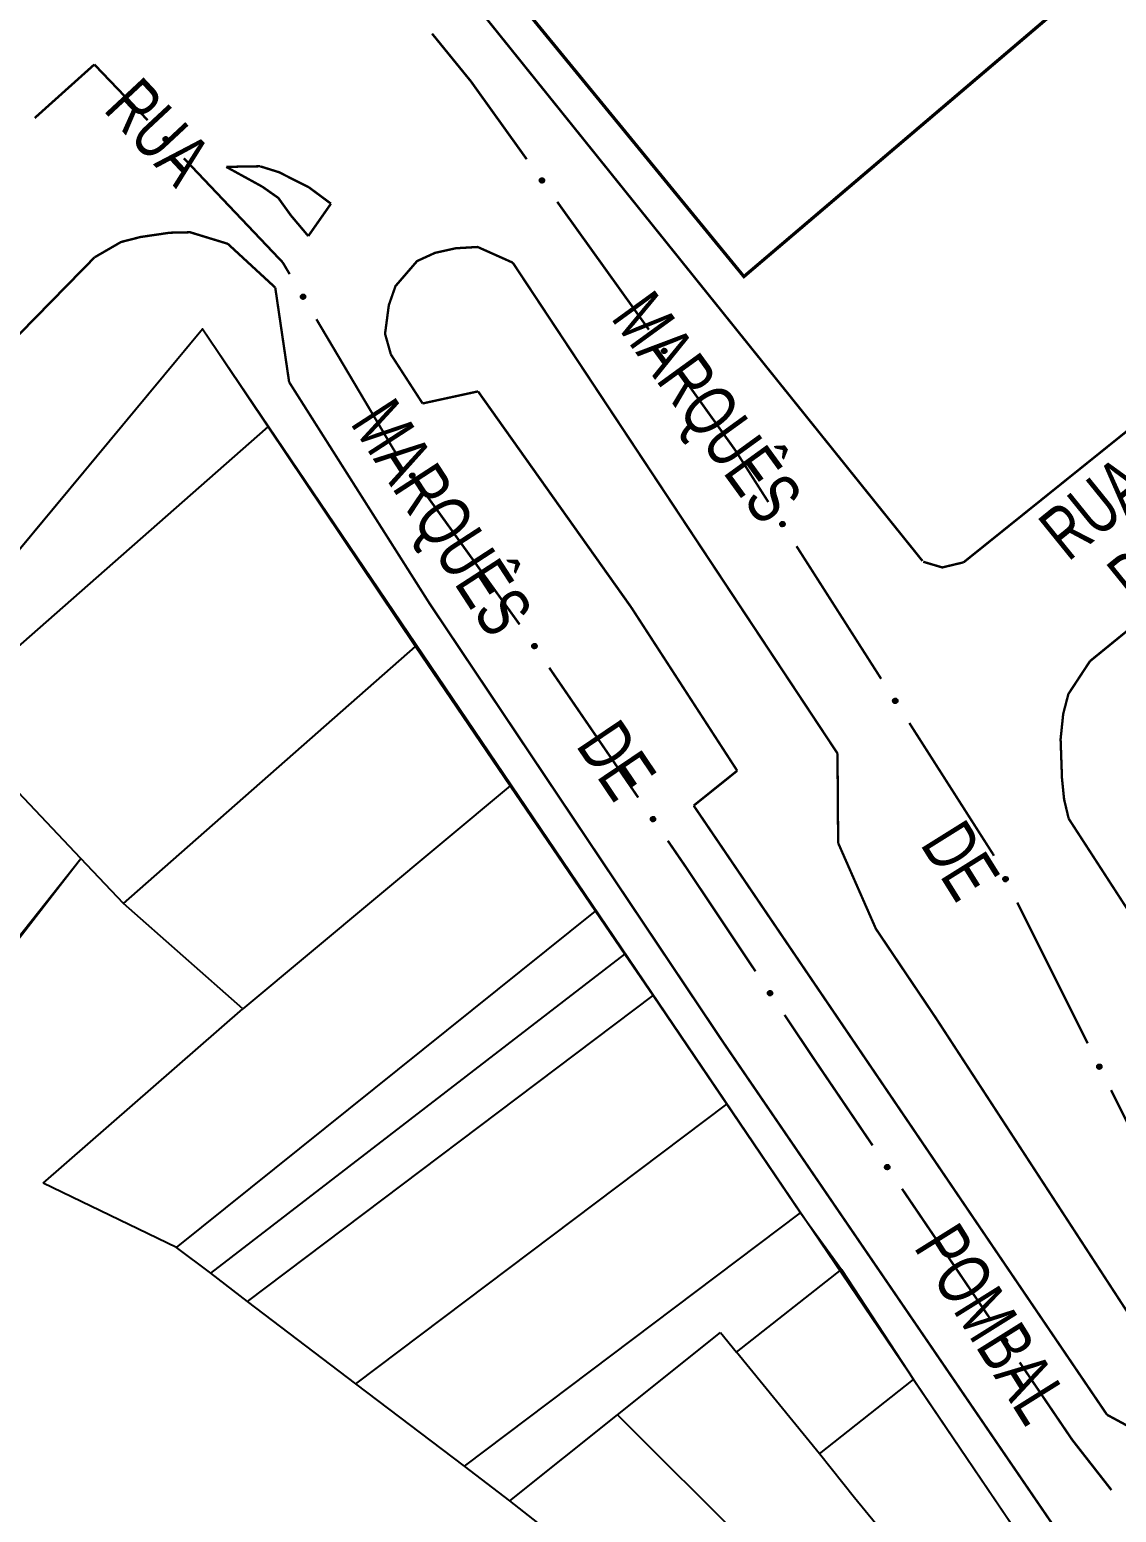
# Model space of a CAD drawing. Extents: x 199219 to 200475, y 4837288 to 4839440.
# Drawn here: x 199545 to 199627.9, y 4839211.3 to 4839324.4 of the extents above; entities that cross this region are included whole.
import ezdxf

# ---------------------------------------------------------------- set-up
doc = ezdxf.new("R2010")
doc.units = 0
doc.header["$LTSCALE"] = 3
doc.header["$MEASUREMENT"] = 0
for name, color, linetype in [('CD_MALHA_LOTES', 40, 'CONTINUOUS'), ('LM-LIM-SETOR-FISCAL', 7, 'CONTINUOUS'), ('RU-QUADRAS', 210, 'CONTINUOUS'), ('SV-EIXO-RUA-PAV', 20, 'CONTINUOUS'), ('SV-RUA-PAVIM-S-GUIA-C-GUIA', 7, 'CONTINUOUS'), ('SV-TXT-RUA-PAV-S-GUIA-C-GUIA', 7, 'CONTINUOUS')]:
    doc.layers.add(name, color=color, linetype=linetype)
doc.styles.add('3487-46-2D_TXTB$0$ARIAL', font='ARIAL.TTF')
doc.styles.add('ARIAL', font='ARIAL.TTF')
doc.linetypes.add('Limite', pattern='A,20,-3,[130,ltypeshp.shx,S=6.35,R=0,X=0,Y=0],-3,20', length=46)

msp = doc.modelspace()

# ---------------------------------------------------------------- linework, layer by layer
at = {"layer": 'CD_MALHA_LOTES'}
for p, q in [((199537.94, 4839277.23), (199558.18, 4839301.6)), ((199558.18, 4839301.6), (199563.2, 4839294.12)), ((199539.81, 4839273.55), (199563.2, 4839294.12)), ((199563.2, 4839294.12), (199574.43, 4839277.37)), ((199552.16, 4839257.77), (199574.43, 4839277.37)), ((199574.43, 4839277.37), (199581.66, 4839266.74)), ((199548.9, 4839261.19), (199542.82, 4839267.63)), ((199581.66, 4839266.74), (199561.28, 4839249.73)), ((199581.66, 4839266.74), (199588.17, 4839257.18)), ((199540.2, 4839249.97), (199548.9, 4839261.19)), ((199552.16, 4839257.77), (199548.9, 4839261.19)), ((199561.28, 4839249.73), (199552.16, 4839257.77)), ((199556.2, 4839231.53), (199588.17, 4839257.18)), ((199588.17, 4839257.18), (199590.41, 4839253.9)), ((199558.82, 4839229.55), (199590.41, 4839253.9)), ((199590.41, 4839253.9), (199592.56, 4839250.74)), ((199561.63, 4839227.41), (199592.56, 4839250.74)), ((199592.56, 4839250.74), (199598.19, 4839242.46)), ((199546.03, 4839236.42), (199561.28, 4839249.73)), ((199569.9, 4839221.12), (199598.19, 4839242.46)), ((199598.19, 4839242.46), (199603.81, 4839234.17)), ((199556.2, 4839231.53), (199546.03, 4839236.42)), ((199578.17, 4839214.84), (199603.81, 4839234.17)), ((199603.81, 4839234.17), (199606.94, 4839229.84)), ((199558.82, 4839229.55), (199556.2, 4839231.53)), ((199561.63, 4839227.41), (199558.82, 4839229.55)), ((199598.93, 4839223.53), (199606.94, 4839229.84)), ((199606.94, 4839229.84), (199612.44, 4839221.45)), ((199569.9, 4839221.12), (199561.63, 4839227.41)), ((199589.85, 4839218.76), (199597.7, 4839225.03)), ((199597.7, 4839225.03), (199598.93, 4839223.53)), ((199605.26, 4839215.78), (199598.93, 4839223.53)), ((199578.17, 4839214.84), (199569.9, 4839221.12)), ((199605.26, 4839215.78), (199612.44, 4839221.45)), ((199612.44, 4839221.45), (199623.83, 4839204.65)), ((199581.64, 4839212.2), (199589.85, 4839218.76)), ((199613.85, 4839194.82), (199589.85, 4839218.76)), ((199607.92, 4839212.42), (199605.26, 4839215.78)), ((199581.64, 4839212.2), (199578.17, 4839214.84)), ((199609.36, 4839190.41), (199581.64, 4839212.2)), ((199618.58, 4839199.48), (199607.92, 4839212.42))]:
    msp.add_line(p, q, dxfattribs=at)
at = {"layer": 'LM-LIM-SETOR-FISCAL', "linetype": 'Limite', "ltscale": 0.1, "const_width": 0.25}
msp.add_lwpolyline([(199480.51, 4839280.02), (199556.78, 4839357.72), (199599.49, 4839305.59), (199641.77, 4839341.58), (199569.78, 4839431.57), (199568.93, 4839435.43), (199569.21, 4839439.14), (199569.653494, 4839439.555468), (199618.64, 4839391.13), (199622.81, 4839386.08), (199633.22, 4839373.21), (199645.57, 4839358.33), (199656.34, 4839344.73), (199667.63, 4839328.01), (199671.34, 4839316.01), (199701.63, 4839270.88), (199720.71, 4839243.08), (199728.9, 4839231.63), (199740.2, 4839215.93), (199758.95, 4839188.92), (199765.33, 4839179.89), (199781.79, 4839157.97), (199789.23, 4839146.96)], dxfattribs=at)
at = {"layer": 'RU-QUADRAS', "color": 6, "linetype": 'Continuous'}
msp.add_lwpolyline([(199494.42, 4839162.46), (199501.32, 4839177.5), (199512.82, 4839192.42), (199534.9, 4839243.54), (199548.9, 4839261.19), (199542.82, 4839267.63), (199537.94, 4839277.23), (199558.18, 4839301.6), (199623.83, 4839204.65), (199555.15, 4839136.09)], close=True, dxfattribs=at)
at = {"layer": 'SV-EIXO-RUA-PAV', "const_width": 0.18}
for points in [[(199575.702271, 4839324.123307), (199578.227555, 4839321.02122)], [(199549.94, 4839321.77), (199545.391572, 4839317.685482)], [(199550.553286, 4839321.129489), (199549.94, 4839321.77)], [(199554.011233, 4839317.518034), (199550.553286, 4839321.129489)], [(199578.227555, 4839321.02122), (199578.66, 4839320.49)], [(199578.66, 4839320.49), (199582.920949, 4839314.544097)], [(199564.31, 4839306.67), (199556.765961, 4839314.617784)], [(199585.250923, 4839311.292756), (199592.240845, 4839301.538731)], [(199564.331369, 4839306.63395), (199564.31, 4839306.67)], [(199564.84127, 4839305.773717), (199564.331369, 4839306.63395)], [(199572.81, 4839292.33), (199566.880874, 4839302.332784)], [(199594.570819, 4839298.28739), (199598.648274, 4839292.597542)], [(199573.027491, 4839292.028194), (199572.81, 4839292.33)], [(199598.648274, 4839292.597542), (199598.84, 4839292.33)], [(199598.84, 4839292.33), (199601.352543, 4839288.392489)], [(199582.38, 4839279.05), (199575.366062, 4839288.783031)], [(199603.504222, 4839285.020505), (199609.959257, 4839274.904551)], [(199582.381715, 4839279.047498), (199582.38, 4839279.05)], [(199591.426581, 4839265.849377), (199584.642931, 4839275.747968)], [(199612.110936, 4839271.532567), (199618.028052, 4839262.259609)], [(199595.12, 4839260.46), (199593.687797, 4839262.549847)], [(199618.028052, 4839262.259609), (199618.5, 4839261.52)], [(199618.5, 4839261.52), (199618.554833, 4839261.410298)], [(199595.37895, 4839260.071981), (199595.12, 4839260.46)], [(199600.374866, 4839252.585938), (199595.37895, 4839260.071981)], [(199620.343223, 4839257.832357), (199625.708392, 4839247.098534)], [(199604.69, 4839246.12), (199602.595272, 4839249.258808)], [(199604.817047, 4839245.932598), (199604.69, 4839246.12)], [(199609.306182, 4839239.310841), (199604.817047, 4839245.932598)], [(199627.496782, 4839243.520593), (199632.861952, 4839232.78677)], [(199618.284452, 4839226.067327), (199611.550749, 4839235.999963)], [(199624.54, 4839216.84), (199620.52902, 4839222.756449)], [(199625.0647, 4839216.168597), (199624.54, 4839216.84)], [(199627.52776, 4839213.016878), (199625.0647, 4839216.168597)]]:
    msp.add_lwpolyline(points, dxfattribs=at)
at = {"layer": 'SV-EIXO-RUA-PAV'}
for points in [[(199555.408148, 4839315.888367), (199555.359243, 4839315.888949), (199555.31733, 4839315.899449), (199555.284894, 4839315.918268), (199555.260567, 4839315.942371), (199555.238456, 4839315.969834), (199555.222273, 4839316.00244), (199555.212328, 4839316.042608), (199555.212567, 4839316.09167), (199555.226145, 4839316.133899), (199555.242893, 4839316.166686), (199555.266567, 4839316.1935), (199555.293605, 4839316.214532), (199555.32803, 4839316.230222), (199555.368835, 4839316.239903), (199555.418163, 4839316.238469), (199555.459183, 4839316.227894), (199555.490079, 4839316.208867), (199555.516885, 4839316.184897), (199555.539122, 4839316.156589), (199555.554823, 4839316.124491), (199555.564496, 4839316.083389), (199555.562436, 4839316.034721), (199555.552355, 4839315.993689), (199555.533767, 4839315.962534), (199555.509574, 4839315.936674), (199555.482299, 4839315.914163), (199555.4502, 4839315.89653), (199555.408148, 4839315.888367)], [(199584.09172, 4839313.099336), (199584.140084, 4839313.092055), (199584.180161, 4839313.075907), (199584.20971, 4839313.052818), (199584.230503, 4839313.025606), (199584.248639, 4839312.995371), (199584.260198, 4839312.960854), (199584.264542, 4839312.919702), (199584.257578, 4839312.871136), (199584.238338, 4839312.831168), (199584.217252, 4839312.800987), (199584.190125, 4839312.777672), (199584.160459, 4839312.760546), (199584.124207, 4839312.749725), (199584.082461, 4839312.74573), (199584.033795, 4839312.753914), (199583.994613, 4839312.770014), (199583.966618, 4839312.793097), (199583.943351, 4839312.820517), (199583.925206, 4839312.851606), (199583.914054, 4839312.885554), (199583.910108, 4839312.927594), (199583.918822, 4839312.97552), (199583.934434, 4839313.014782), (199583.957118, 4839313.043095), (199583.984628, 4839313.065393), (199584.014732, 4839313.083952), (199584.048946, 4839313.097016), (199584.09172, 4839313.099336)], [(199565.83964, 4839303.873522), (199565.792089, 4839303.884965), (199565.753561, 4839303.904523), (199565.726122, 4839303.930085), (199565.707765, 4839303.958995), (199565.692316, 4839303.990687), (199565.68379, 4839304.026075), (199565.683027, 4839304.067449), (199565.694171, 4839304.11523), (199565.716801, 4839304.153381), (199565.740422, 4839304.181622), (199565.769465, 4839304.2025), (199565.800504, 4839304.216992), (199565.837557, 4839304.224633), (199565.879492, 4839304.224997), (199565.927266, 4839304.212628), (199565.964906, 4839304.193195), (199565.990797, 4839304.167774), (199566.011601, 4839304.138442), (199566.026986, 4839304.105898), (199566.035155, 4839304.071112), (199566.035445, 4839304.028888), (199566.022613, 4839303.981897), (199566.003659, 4839303.944134), (199565.978608, 4839303.917893), (199565.949269, 4839303.898062), (199565.917671, 4839303.88218), (199565.882455, 4839303.872128), (199565.83964, 4839303.873522)], [(199593.411617, 4839300.09397), (199593.45998, 4839300.086689), (199593.500057, 4839300.070541), (199593.529607, 4839300.047452), (199593.550399, 4839300.020241), (199593.568535, 4839299.990006), (199593.580094, 4839299.955489), (199593.584438, 4839299.914337), (199593.577474, 4839299.865771), (199593.558234, 4839299.825803), (199593.537148, 4839299.795621), (199593.510022, 4839299.772307), (199593.480355, 4839299.755181), (199593.444103, 4839299.744359), (199593.402357, 4839299.740364), (199593.353691, 4839299.748548), (199593.314509, 4839299.764649), (199593.286514, 4839299.787732), (199593.263247, 4839299.815151), (199593.245102, 4839299.846241), (199593.23395, 4839299.880189), (199593.230004, 4839299.922228), (199593.238718, 4839299.970154), (199593.25433, 4839300.009417), (199593.277014, 4839300.037729), (199593.304525, 4839300.060027), (199593.334628, 4839300.078586), (199593.368842, 4839300.09165), (199593.411617, 4839300.09397)], [(199574.191471, 4839290.224688), (199574.143088, 4839290.231842), (199574.102969, 4839290.247883), (199574.073358, 4839290.270894), (199574.052494, 4839290.29805), (199574.034278, 4839290.328237), (199574.022627, 4839290.362723), (199574.018174, 4839290.403864), (199574.02501, 4839290.452448), (199574.044144, 4839290.492467), (199574.06515, 4839290.522704), (199574.092215, 4839290.54609), (199574.121836, 4839290.563295), (199574.158059, 4839290.574212), (199574.199795, 4839290.578318), (199574.248482, 4839290.570262), (199574.287706, 4839290.554266), (199574.315763, 4839290.531257), (199574.339101, 4839290.503899), (199574.357329, 4839290.472858), (199574.368571, 4839290.438939), (199574.372628, 4839290.39691), (199574.364041, 4839290.348961), (199574.348533, 4839290.309658), (199574.325924, 4839290.281286), (199574.298472, 4839290.258915), (199574.268418, 4839290.240276), (199574.234239, 4839290.227121), (199574.191471, 4839290.224688)], [(199602.443892, 4839286.886834), (199602.491793, 4839286.876961), (199602.530943, 4839286.85868), (199602.559208, 4839286.834035), (199602.578506, 4839286.805744), (199602.594989, 4839286.774577), (199602.604675, 4839286.739488), (199602.606799, 4839286.698162), (199602.597232, 4839286.650041), (199602.575869, 4839286.611166), (199602.55319, 4839286.582163), (199602.524849, 4839286.560341), (199602.494303, 4839286.544836), (199602.457522, 4839286.535981), (199602.415621, 4839286.534238), (199602.367466, 4839286.545028), (199602.329207, 4839286.563213), (199602.302494, 4839286.587769), (199602.280737, 4839286.6164), (199602.26429, 4839286.648421), (199602.254981, 4839286.68292), (199602.253302, 4839286.725111), (199602.264582, 4839286.772499), (199602.282284, 4839286.810864), (199602.306458, 4839286.837915), (199602.335128, 4839286.858701), (199602.366187, 4839286.875613), (199602.401054, 4839286.886818), (199602.443892, 4839286.886834)], [(199583.502743, 4839277.216985), (199583.454543, 4839277.22528), (199583.414814, 4839277.242265), (199583.385755, 4839277.265969), (199583.365538, 4839277.293611), (199583.348041, 4839277.32422), (199583.337209, 4839277.358972), (199583.33373, 4839277.400206), (199583.341711, 4839277.448616), (199583.361786, 4839277.488171), (199583.383501, 4839277.517903), (199583.411111, 4839277.540643), (199583.44113, 4839277.557143), (199583.477601, 4839277.567201), (199583.519422, 4839277.570319), (199583.567906, 4839277.561115), (199583.606741, 4839277.544196), (199583.634246, 4839277.52053), (199583.656931, 4839277.492628), (199583.67442, 4839277.461165), (199583.684857, 4839277.42699), (199583.68792, 4839277.384877), (199583.678202, 4839277.337144), (199583.661769, 4839277.298218), (199583.638496, 4839277.270388), (199583.610523, 4839277.248673), (199583.580037, 4839277.23075), (199583.545556, 4839277.218406), (199583.502743, 4839277.216985)], [(199611.050606, 4839273.398896), (199611.098507, 4839273.389023), (199611.137657, 4839273.370742), (199611.165922, 4839273.346097), (199611.18522, 4839273.317806), (199611.201703, 4839273.286639), (199611.211389, 4839273.25155), (199611.213513, 4839273.210224), (199611.203946, 4839273.162103), (199611.182584, 4839273.123228), (199611.159904, 4839273.094225), (199611.131563, 4839273.072403), (199611.101018, 4839273.056898), (199611.064236, 4839273.048043), (199611.022335, 4839273.046299), (199610.97418, 4839273.05709), (199610.935922, 4839273.075275), (199610.909208, 4839273.099831), (199610.887451, 4839273.128462), (199610.871004, 4839273.160483), (199610.861695, 4839273.194982), (199610.860016, 4839273.237173), (199610.871296, 4839273.284561), (199610.888998, 4839273.322926), (199610.913172, 4839273.349977), (199610.941843, 4839273.370763), (199610.972901, 4839273.387675), (199611.007768, 4839273.39888), (199611.050606, 4839273.398896)], [(199592.547609, 4839264.018864), (199592.499409, 4839264.027159), (199592.45968, 4839264.044144), (199592.430621, 4839264.067848), (199592.410404, 4839264.09549), (199592.392907, 4839264.126099), (199592.382075, 4839264.160851), (199592.378596, 4839264.202085), (199592.386577, 4839264.250495), (199592.406652, 4839264.29005), (199592.428367, 4839264.319782), (199592.455977, 4839264.342522), (199592.485997, 4839264.359022), (199592.522467, 4839264.36908), (199592.564288, 4839264.372198), (199592.612772, 4839264.362994), (199592.651607, 4839264.346075), (199592.679112, 4839264.322409), (199592.701797, 4839264.294507), (199592.719286, 4839264.263044), (199592.729723, 4839264.228869), (199592.732786, 4839264.186756), (199592.723068, 4839264.139023), (199592.706635, 4839264.100097), (199592.683362, 4839264.072267), (199592.655389, 4839264.050552), (199592.624903, 4839264.032629), (199592.590422, 4839264.020285), (199592.547609, 4839264.018864)], [(199619.483254, 4839259.799065), (199619.529865, 4839259.784251), (199619.566896, 4839259.761989), (199619.592437, 4839259.734531), (199619.608681, 4839259.704382), (199619.621825, 4839259.671667), (199619.627799, 4839259.635759), (199619.625602, 4839259.594437), (199619.611071, 4839259.547575), (199619.585772, 4839259.51114), (199619.560192, 4839259.484659), (199619.52973, 4839259.465911), (199619.497735, 4839259.453675), (199619.460231, 4839259.448703), (199619.418376, 4839259.451338), (199619.371609, 4839259.46709), (199619.335455, 4839259.489165), (199619.311447, 4839259.516372), (199619.292793, 4839259.547116), (199619.279775, 4839259.580677), (199619.274113, 4839259.615958), (199619.276842, 4839259.658094), (199619.293002, 4839259.704048), (199619.314607, 4839259.740359), (199619.34147, 4839259.764742), (199619.372151, 4839259.782425), (199619.404804, 4839259.796007), (199619.440649, 4839259.803516), (199619.483254, 4839259.799065)], [(199601.473263, 4839250.741756), (199601.425169, 4839250.750644), (199601.385652, 4839250.768118), (199601.356888, 4839250.792178), (199601.337013, 4839250.820067), (199601.319894, 4839250.850889), (199601.309491, 4839250.885772), (199601.30652, 4839250.927046), (199601.315097, 4839250.975353), (199601.335657, 4839251.014658), (199601.357737, 4839251.04412), (199601.385625, 4839251.066519), (199601.415845, 4839251.082647), (199601.452437, 4839251.092256), (199601.494293, 4839251.094858), (199601.54266, 4839251.085058), (199601.581284, 4839251.067662), (199601.608495, 4839251.043659), (199601.630835, 4839251.01548), (199601.647935, 4839250.983804), (199601.65795, 4839250.949503), (199601.660494, 4839250.907355), (199601.650189, 4839250.859746), (199601.633278, 4839250.821025), (199601.609664, 4839250.793484), (199601.581426, 4839250.772115), (199601.550721, 4839250.754569), (199601.516091, 4839250.742651), (199601.473263, 4839250.741756)], [(199626.636813, 4839245.487301), (199626.683425, 4839245.472487), (199626.720456, 4839245.450225), (199626.745997, 4839245.422767), (199626.76224, 4839245.392618), (199626.775384, 4839245.359903), (199626.781359, 4839245.323995), (199626.779162, 4839245.282673), (199626.76463, 4839245.235812), (199626.739331, 4839245.199376), (199626.713752, 4839245.172895), (199626.683289, 4839245.154147), (199626.651294, 4839245.141911), (199626.61379, 4839245.136939), (199626.571936, 4839245.139574), (199626.525168, 4839245.155326), (199626.489014, 4839245.177401), (199626.465007, 4839245.204608), (199626.446353, 4839245.235352), (199626.433334, 4839245.268913), (199626.427673, 4839245.304194), (199626.430402, 4839245.34633), (199626.446561, 4839245.392284), (199626.468166, 4839245.428595), (199626.495029, 4839245.452978), (199626.52571, 4839245.470661), (199626.558363, 4839245.484243), (199626.594208, 4839245.491752), (199626.636813, 4839245.487301)], [(199610.417975, 4839237.474704), (199610.369818, 4839237.483242), (199610.330174, 4839237.500427), (199610.301236, 4839237.524277), (199610.281159, 4839237.552021), (199610.263816, 4839237.582717), (199610.253158, 4839237.617523), (199610.249887, 4839237.658775), (199610.258112, 4839237.707143), (199610.278386, 4839237.746597), (199610.300251, 4839237.776219), (199610.327975, 4839237.79882), (199610.358077, 4839237.815168), (199610.394598, 4839237.825043), (199610.436434, 4839237.82795), (199610.484871, 4839237.818501), (199610.52362, 4839237.801387), (199610.551005, 4839237.777583), (199610.57355, 4839237.749567), (199610.59088, 4839237.718016), (199610.601145, 4839237.68379), (199610.603996, 4839237.641662), (199610.594037, 4839237.593978), (199610.577409, 4839237.555136), (199610.553996, 4839237.527423), (199610.525914, 4839237.505849), (199610.495337, 4839237.48808), (199610.460795, 4839237.47591), (199610.417975, 4839237.474704)], [(199619.396245, 4839224.23119), (199619.348088, 4839224.239728), (199619.308445, 4839224.256913), (199619.279506, 4839224.280763), (199619.259429, 4839224.308507), (199619.242086, 4839224.339203), (199619.231429, 4839224.374009), (199619.228157, 4839224.41526), (199619.236383, 4839224.463629), (199619.256656, 4839224.503083), (199619.278521, 4839224.532705), (199619.306245, 4839224.555306), (199619.336347, 4839224.571654), (199619.372868, 4839224.581529), (199619.414704, 4839224.584435), (199619.463141, 4839224.574987), (199619.50189, 4839224.557873), (199619.529276, 4839224.534069), (199619.55182, 4839224.506053), (199619.569151, 4839224.474502), (199619.579415, 4839224.440276), (199619.582266, 4839224.398148), (199619.572307, 4839224.350464), (199619.555679, 4839224.311622), (199619.532266, 4839224.283909), (199619.504184, 4839224.262335), (199619.473608, 4839224.244566), (199619.439066, 4839224.232396), (199619.396245, 4839224.23119)]]:
    msp.add_lwpolyline(points, close=True, dxfattribs=at)
for points in [[(199555.408148, 4839315.888367), (199555.212328, 4839316.042608)], [(199555.4502, 4839315.89653), (199555.212567, 4839316.09167)], [(199555.429899, 4839315.894297), (199555.216238, 4839316.065878)], [(199555.463096, 4839315.908875), (199555.222192, 4839316.109156)], [(199555.359243, 4839315.888949), (199555.222273, 4839316.00244)], [(199555.381522, 4839315.889766), (199555.222697, 4839316.01745)], [(199555.482299, 4839315.914163), (199555.226145, 4839316.133899)], [(199555.492535, 4839315.927411), (199555.236651, 4839316.145457)], [(199555.335325, 4839315.894831), (199555.237175, 4839315.980395)], [(199555.31733, 4839315.899449), (199555.238456, 4839315.969834)], [(199555.509574, 4839315.936674), (199555.242893, 4839316.166686)], [(199555.520195, 4839315.951785), (199555.257836, 4839316.180617)], [(199555.533767, 4839315.962534), (199555.266567, 4839316.1935)], [(199555.54123, 4839315.981158), (199555.282527, 4839316.202173)], [(199555.552355, 4839315.993689), (199555.293605, 4839316.214532)], [(199555.556628, 4839316.016469), (199555.314835, 4839316.219669)], [(199555.562436, 4839316.034721), (199555.32803, 4839316.230222)], [(199555.559713, 4839316.060787), (199555.3509, 4839316.233207)], [(199555.564496, 4839316.083389), (199555.368835, 4839316.239903)], [(199555.554143, 4839316.106296), (199555.399177, 4839316.233879)], [(199555.554823, 4839316.124491), (199555.418163, 4839316.238469)], [(199555.543524, 4839316.14325), (199555.443445, 4839316.228865)], [(199555.539122, 4839316.156589), (199555.459183, 4839316.227894)], [(199583.910108, 4839312.927594), (199584.082461, 4839312.74573)], [(199583.914054, 4839312.885554), (199584.033795, 4839312.753914)], [(199583.917223, 4839312.903484), (199584.053231, 4839312.755857)], [(199583.917945, 4839312.949327), (199584.101145, 4839312.749904)], [(199583.918822, 4839312.97552), (199584.124207, 4839312.749725)], [(199583.922675, 4839312.865423), (199584.010069, 4839312.766894)], [(199583.925206, 4839312.851606), (199583.994613, 4839312.770014)], [(199583.927078, 4839312.992804), (199584.138725, 4839312.758369)], [(199583.934434, 4839313.014782), (199584.160459, 4839312.760546)], [(199583.947172, 4839313.025669), (199584.173126, 4839312.77127)], [(199583.957118, 4839313.043095), (199584.190125, 4839312.777672)], [(199583.972036, 4839313.051881), (199584.20054, 4839312.789237)], [(199583.984628, 4839313.065393), (199584.217252, 4839312.800987)], [(199584.002777, 4839313.072232), (199584.226347, 4839312.82116)], [(199584.014732, 4839313.083952), (199584.238338, 4839312.831168)], [(199584.034479, 4839313.086557), (199584.245646, 4839312.855135)], [(199584.048946, 4839313.097016), (199584.257578, 4839312.871136)], [(199584.069361, 4839313.096445), (199584.257478, 4839312.897188)], [(199584.09172, 4839313.099336), (199584.264542, 4839312.919702)], [(199584.117903, 4839313.094299), (199584.25772, 4839312.946044)], [(199584.140084, 4839313.092055), (199584.260198, 4839312.960854)], [(199584.162969, 4839313.082948), (199584.24846, 4839312.984734)], [(199584.180161, 4839313.075907), (199584.248639, 4839312.995371)], [(199565.83964, 4839303.873522), (199565.683027, 4839304.067449)], [(199565.792089, 4839303.884965), (199565.68379, 4839304.026075)], [(199565.813992, 4839303.880807), (199565.687542, 4839304.040615)], [(199565.862165, 4839303.874465), (199565.692014, 4839304.089267)], [(199565.753561, 4839303.904523), (199565.692316, 4839303.990687)], [(199565.770078, 4839303.896019), (199565.693416, 4839304.001269)], [(199565.882455, 4839303.872128), (199565.694171, 4839304.11523)], [(199565.897773, 4839303.881295), (199565.707444, 4839304.130137)], [(199565.917671, 4839303.88218), (199565.716801, 4839304.153381)], [(199565.930597, 4839303.89282), (199565.729614, 4839304.162313)], [(199565.949269, 4839303.898062), (199565.740422, 4839304.181622)], [(199565.962985, 4839303.910432), (199565.758088, 4839304.191881)], [(199565.978608, 4839303.917893), (199565.769465, 4839304.2025)], [(199565.990025, 4839303.934391), (199565.786955, 4839304.207406)], [(199566.003659, 4839303.944134), (199565.800504, 4839304.216992)], [(199566.012891, 4839303.965393), (199565.822344, 4839304.217279)], [(199566.022613, 4839303.981897), (199565.837557, 4839304.224633)], [(199566.025755, 4839304.007916), (199565.860517, 4839304.222457)], [(199566.035445, 4839304.028888), (199565.879492, 4839304.224997)], [(199566.030446, 4839304.053524), (199565.907734, 4839304.212376)], [(199566.035155, 4839304.071112), (199565.927266, 4839304.212628)], [(199566.028311, 4839304.091914), (199565.949779, 4839304.197642)], [(199566.026986, 4839304.105898), (199565.964906, 4839304.193195)], [(199593.246974, 4839299.987438), (199593.458621, 4839299.753003)], [(199593.25433, 4839300.009417), (199593.480355, 4839299.755181)], [(199593.267068, 4839300.020304), (199593.493023, 4839299.765905)], [(199593.277014, 4839300.037729), (199593.510022, 4839299.772307)], [(199593.291932, 4839300.046515), (199593.520437, 4839299.783871)], [(199593.304525, 4839300.060027), (199593.537148, 4839299.795621)], [(199593.322673, 4839300.066866), (199593.546243, 4839299.815794)], [(199593.334628, 4839300.078586), (199593.558234, 4839299.825803)], [(199593.354376, 4839300.081191), (199593.565542, 4839299.849769)], [(199593.368842, 4839300.09165), (199593.577474, 4839299.865771)], [(199593.389257, 4839300.09108), (199593.577374, 4839299.891823)], [(199593.411617, 4839300.09397), (199593.584438, 4839299.914337)], [(199593.437799, 4839300.088934), (199593.577616, 4839299.940679)], [(199593.45998, 4839300.086689), (199593.580094, 4839299.955489)], [(199593.482866, 4839300.077582), (199593.568356, 4839299.979368)], [(199593.500057, 4839300.070541), (199593.568535, 4839299.990006)], [(199593.230004, 4839299.922228), (199593.402357, 4839299.740364)], [(199593.23395, 4839299.880189), (199593.353691, 4839299.748548)], [(199593.237119, 4839299.898118), (199593.373128, 4839299.750492)], [(199593.237841, 4839299.943961), (199593.421041, 4839299.744538)], [(199593.238718, 4839299.970154), (199593.444103, 4839299.744359)], [(199593.242571, 4839299.860057), (199593.329965, 4839299.761529)], [(199593.245102, 4839299.846241), (199593.314509, 4839299.764649)], [(199574.191471, 4839290.224688), (199574.018174, 4839290.403864)], [(199574.143088, 4839290.231842), (199574.022627, 4839290.362723)], [(199574.234239, 4839290.227121), (199574.02501, 4839290.452448)], [(199574.165275, 4839290.229656), (199574.025066, 4839290.37754)], [(199574.213822, 4839290.227638), (199574.025179, 4839290.426397)], [(199574.102969, 4839290.247883), (199574.034278, 4839290.328237)], [(199574.120179, 4839290.240887), (199574.034428, 4839290.338875)], [(199574.248678, 4839290.237619), (199574.036899, 4839290.468481)], [(199574.268418, 4839290.240276), (199574.044144, 4839290.492467)], [(199574.280342, 4839290.252028), (199574.056109, 4839290.502507)], [(199574.298472, 4839290.258915), (199574.06515, 4839290.522704)], [(199574.311029, 4839290.27246), (199574.08183, 4839290.534498)], [(199574.325924, 4839290.281286), (199574.092215, 4839290.54609)], [(199574.335823, 4839290.298737), (199574.109197, 4839290.552537)], [(199574.348533, 4839290.309658), (199574.121836, 4839290.563295)], [(199574.355831, 4839290.331656), (199574.143564, 4839290.56553)], [(199574.364041, 4839290.348961), (199574.158059, 4839290.574212)], [(199574.364849, 4839290.375157), (199574.181122, 4839290.574094)], [(199574.372628, 4839290.39691), (199574.199795, 4839290.578318)], [(199574.36545, 4839290.421002), (199574.22905, 4839290.568268)], [(199574.368571, 4839290.438939), (199574.248482, 4839290.570262)], [(199574.359897, 4839290.459048), (199574.272242, 4839290.557345)], [(199574.357329, 4839290.472858), (199574.287706, 4839290.554266)], [(199602.253302, 4839286.725111), (199602.415621, 4839286.534238)], [(199602.254981, 4839286.68292), (199602.367466, 4839286.545028)], [(199602.25911, 4839286.700653), (199602.386979, 4839286.545923)], [(199602.262297, 4839286.746391), (199602.434503, 4839286.5374)], [(199602.262506, 4839286.662354), (199602.344473, 4839286.559266)], [(199602.26429, 4839286.648421), (199602.329207, 4839286.563213)], [(199602.264582, 4839286.772499), (199602.457522, 4839286.535981)], [(199602.273756, 4839286.789313), (199602.472484, 4839286.543831)], [(199602.282284, 4839286.810864), (199602.494303, 4839286.544836)], [(199602.29559, 4839286.82105), (199602.50753, 4839286.554863)], [(199602.306458, 4839286.837915), (199602.524849, 4839286.560341)], [(199602.321827, 4839286.845886), (199602.535871, 4839286.571329)], [(199602.335128, 4839286.858701), (199602.55319, 4839286.582163)], [(199602.353619, 4839286.864554), (199602.563357, 4839286.601817)], [(199602.366187, 4839286.875613), (199602.575869, 4839286.611166)], [(199602.386046, 4839286.877152), (199602.584456, 4839286.634705)], [(199602.401054, 4839286.886818), (199602.597232, 4839286.650041)], [(199602.421409, 4839286.88515), (199602.598534, 4839286.676061)], [(199602.443892, 4839286.886834), (199602.606799, 4839286.698162)], [(199602.469765, 4839286.880396), (199602.601404, 4839286.724833)], [(199602.491793, 4839286.876961), (199602.604675, 4839286.739488)], [(199602.514156, 4839286.866636), (199602.594239, 4839286.763965)], [(199602.530943, 4839286.85868), (199602.594989, 4839286.774577)], [(199583.502743, 4839277.216985), (199583.33373, 4839277.400206)], [(199583.476671, 4839277.22257), (199583.339997, 4839277.373727)], [(199583.525157, 4839277.219406), (199583.341264, 4839277.422567)], [(199583.545556, 4839277.218406), (199583.341711, 4839277.448616)], [(199583.560239, 4839277.22856), (199583.353976, 4839277.464363)], [(199583.580037, 4839277.23075), (199583.361786, 4839277.488171)], [(199583.592235, 4839277.242216), (199583.373985, 4839277.497925)], [(199583.610523, 4839277.248673), (199583.383501, 4839277.517903)], [(199583.623397, 4839277.261918), (199583.400455, 4839277.5293)], [(199583.638496, 4839277.270388), (199583.411111, 4839277.540643)], [(199583.648805, 4839277.287601), (199583.42824, 4839277.546687)], [(199583.661769, 4839277.298218), (199583.44113, 4839277.557143)], [(199583.669585, 4839277.320038), (199583.462905, 4839277.558864)], [(199583.678202, 4839277.337144), (199583.477601, 4839277.567201)], [(199583.679628, 4839277.363313), (199583.500655, 4839277.566538)], [(199583.68792, 4839277.384877), (199583.519422, 4839277.570319)], [(199583.681313, 4839277.409131), (199583.548432, 4839277.55958)], [(199583.684857, 4839277.42699), (199583.567906, 4839277.561115)], [(199583.676661, 4839277.447298), (199583.591354, 4839277.547639)], [(199583.67442, 4839277.461165), (199583.606741, 4839277.544196)], [(199583.454543, 4839277.22528), (199583.337209, 4839277.358972)], [(199583.414814, 4839277.242265), (199583.348041, 4839277.32422)], [(199583.431853, 4839277.234864), (199583.348443, 4839277.334851)], [(199610.860016, 4839273.237173), (199611.022335, 4839273.046299)], [(199610.861695, 4839273.194982), (199610.97418, 4839273.05709)], [(199610.865824, 4839273.212715), (199610.993693, 4839273.057985)], [(199610.869011, 4839273.258453), (199611.041217, 4839273.049462)], [(199610.86922, 4839273.174416), (199610.951187, 4839273.071328)], [(199610.871004, 4839273.160483), (199610.935922, 4839273.075275)], [(199610.871296, 4839273.284561), (199611.064236, 4839273.048043)], [(199610.88047, 4839273.301375), (199611.079198, 4839273.055893)], [(199610.888998, 4839273.322926), (199611.101018, 4839273.056898)], [(199610.902304, 4839273.333112), (199611.114244, 4839273.066925)], [(199610.913172, 4839273.349977), (199611.131563, 4839273.072403)], [(199610.928541, 4839273.357948), (199611.142585, 4839273.083391)], [(199610.941843, 4839273.370763), (199611.159904, 4839273.094225)], [(199610.960333, 4839273.376616), (199611.170071, 4839273.113879)], [(199610.972901, 4839273.387675), (199611.182584, 4839273.123228)], [(199610.99276, 4839273.389214), (199611.191171, 4839273.146767)], [(199611.007768, 4839273.39888), (199611.203946, 4839273.162103)], [(199611.028123, 4839273.397212), (199611.205248, 4839273.188123)], [(199611.050606, 4839273.398896), (199611.213513, 4839273.210224)], [(199611.076479, 4839273.392457), (199611.208118, 4839273.236895)], [(199611.098507, 4839273.389023), (199611.211389, 4839273.25155)], [(199611.12087, 4839273.378698), (199611.200953, 4839273.276027)], [(199611.137657, 4839273.370742), (199611.201703, 4839273.286639)], [(199592.547609, 4839264.018864), (199592.378596, 4839264.202085)], [(199592.499409, 4839264.027159), (199592.382075, 4839264.160851)], [(199592.521537, 4839264.024449), (199592.384863, 4839264.175606)], [(199592.570024, 4839264.021285), (199592.38613, 4839264.224446)], [(199592.590422, 4839264.020285), (199592.386577, 4839264.250495)], [(199592.45968, 4839264.044144), (199592.392907, 4839264.126099)], [(199592.476719, 4839264.036743), (199592.393309, 4839264.13673)], [(199592.605105, 4839264.030439), (199592.398842, 4839264.266242)], [(199592.624903, 4839264.032629), (199592.406652, 4839264.29005)], [(199592.637101, 4839264.044095), (199592.418851, 4839264.299804)], [(199592.655389, 4839264.050552), (199592.428367, 4839264.319782)], [(199592.668263, 4839264.063797), (199592.445321, 4839264.331179)], [(199592.683362, 4839264.072267), (199592.455977, 4839264.342522)], [(199592.693671, 4839264.08948), (199592.473106, 4839264.348566)], [(199592.706635, 4839264.100097), (199592.485997, 4839264.359022)], [(199592.714451, 4839264.121917), (199592.507771, 4839264.360743)], [(199592.723068, 4839264.139023), (199592.522467, 4839264.36908)], [(199592.724494, 4839264.165192), (199592.545521, 4839264.368417)], [(199592.732786, 4839264.186756), (199592.564288, 4839264.372198)], [(199592.726179, 4839264.21101), (199592.593298, 4839264.361459)], [(199592.729723, 4839264.228869), (199592.612772, 4839264.362994)], [(199592.721527, 4839264.249177), (199592.63622, 4839264.349518)], [(199592.719286, 4839264.263044), (199592.651607, 4839264.346075)], [(199619.274113, 4839259.615958), (199619.371609, 4839259.46709)], [(199619.276842, 4839259.658094), (199619.418376, 4839259.451338)], [(199619.279453, 4839259.594719), (199619.350226, 4839259.483648)], [(199619.279775, 4839259.580677), (199619.335455, 4839259.489165)], [(199619.280068, 4839259.633164), (199619.391109, 4839259.465946)], [(199619.288007, 4839259.67832), (199619.437485, 4839259.452515)], [(199619.293002, 4839259.704048), (199619.460231, 4839259.448703)], [(199619.303878, 4839259.719814), (199619.47593, 4839259.454951)], [(199619.314607, 4839259.740359), (199619.497735, 4839259.453675)], [(199619.328902, 4839259.749102), (199619.511934, 4839259.462269)], [(199619.34147, 4839259.764742), (199619.52973, 4839259.465911)], [(199619.357586, 4839259.771067), (199619.541838, 4839259.47569)], [(199619.372151, 4839259.782425), (199619.560192, 4839259.484659)], [(199619.39115, 4839259.786318), (199619.572353, 4839259.503146)], [(199619.404804, 4839259.796007), (199619.585772, 4839259.51114)], [(199619.424714, 4839259.795467), (199619.596766, 4839259.533655)], [(199619.440649, 4839259.803516), (199619.611071, 4839259.547575)], [(199619.460719, 4839259.799734), (199619.615078, 4839259.573318)], [(199619.483254, 4839259.799065), (199619.625602, 4839259.594437)], [(199619.508316, 4839259.789964), (199619.623018, 4839259.621525)], [(199619.529865, 4839259.784251), (199619.627799, 4839259.635759)], [(199619.55103, 4839259.771652), (199619.619972, 4839259.661191)], [(199619.566896, 4839259.761989), (199619.621825, 4839259.671667)], [(199601.473263, 4839250.741756), (199601.30652, 4839250.927046)], [(199601.425169, 4839250.750644), (199601.309491, 4839250.885772)], [(199601.447263, 4839250.747662), (199601.312461, 4839250.900491)], [(199601.495706, 4839250.743901), (199601.314329, 4839250.949312)], [(199601.516091, 4839250.742651), (199601.315097, 4839250.975353)], [(199601.385652, 4839250.768118), (199601.319894, 4839250.850889)], [(199601.402599, 4839250.760508), (199601.320427, 4839250.861515)], [(199601.530898, 4839250.752622), (199601.327555, 4839250.990948)], [(199601.550721, 4839250.754569), (199601.335657, 4839251.014658)], [(199601.56306, 4839250.765884), (199601.347975, 4839251.024262)], [(199601.581426, 4839250.772115), (199601.357737, 4839251.04412)], [(199601.594462, 4839250.7852), (199601.37483, 4839251.055308)], [(199601.609664, 4839250.793484), (199601.385625, 4839251.066519)], [(199601.620184, 4839250.810568), (199601.402827, 4839251.072351)], [(199601.633278, 4839250.821025), (199601.415845, 4839251.082647)], [(199601.641362, 4839250.842747), (199601.437639, 4839251.0841)], [(199601.650189, 4839250.859746), (199601.452437, 4839251.092256)], [(199601.651938, 4839250.885895), (199601.475481, 4839251.091309)], [(199601.660494, 4839250.907355), (199601.494293, 4839251.094858)], [(199601.654186, 4839250.931689), (199601.523169, 4839251.083763)], [(199601.65795, 4839250.949503), (199601.54266, 4839251.085058)], [(199601.650005, 4839250.969911), (199601.56594, 4839251.071295)], [(199601.647935, 4839250.983804), (199601.581284, 4839251.067662)], [(199626.427673, 4839245.304194), (199626.525168, 4839245.155326)], [(199626.430402, 4839245.34633), (199626.571936, 4839245.139574)], [(199626.433012, 4839245.282955), (199626.503785, 4839245.171884)], [(199626.433334, 4839245.268913), (199626.489014, 4839245.177401)], [(199626.433628, 4839245.3214), (199626.544668, 4839245.154182)], [(199626.441566, 4839245.366556), (199626.591044, 4839245.140751)], [(199626.446561, 4839245.392284), (199626.61379, 4839245.136939)], [(199626.457438, 4839245.40805), (199626.629489, 4839245.143187)], [(199626.468166, 4839245.428595), (199626.651294, 4839245.141911)], [(199626.482461, 4839245.437338), (199626.665494, 4839245.150505)], [(199626.495029, 4839245.452978), (199626.683289, 4839245.154147)], [(199626.511145, 4839245.459303), (199626.695397, 4839245.163926)], [(199626.52571, 4839245.470661), (199626.713752, 4839245.172895)], [(199626.54471, 4839245.474554), (199626.725912, 4839245.191382)], [(199626.558363, 4839245.484243), (199626.739331, 4839245.199376)], [(199626.578274, 4839245.483703), (199626.750326, 4839245.221891)], [(199626.594208, 4839245.491752), (199626.76463, 4839245.235812)], [(199626.614278, 4839245.48797), (199626.768638, 4839245.261554)], [(199626.636813, 4839245.487301), (199626.779162, 4839245.282673)], [(199626.661875, 4839245.4782), (199626.776577, 4839245.309761)], [(199626.683425, 4839245.472487), (199626.781359, 4839245.323995)], [(199626.704589, 4839245.459888), (199626.773531, 4839245.349427)], [(199626.720456, 4839245.450225), (199626.775384, 4839245.359903)], [(199610.525914, 4839237.505849), (199610.300251, 4839237.776219)], [(199610.538854, 4839237.519029), (199610.317262, 4839237.78753)], [(199610.553996, 4839237.527423), (199610.327975, 4839237.79882)], [(199610.564391, 4839237.544584), (199610.345134, 4839237.804777)], [(199610.577409, 4839237.555136), (199610.358077, 4839237.815168)], [(199610.585334, 4839237.576916), (199610.37986, 4839237.816779)], [(199610.594037, 4839237.593978), (199610.394598, 4839237.825043)], [(199610.595596, 4839237.62014), (199610.417648, 4839237.824263)], [(199610.603996, 4839237.641662), (199610.436434, 4839237.82795)], [(199610.597511, 4839237.665949), (199610.46539, 4839237.817065)], [(199610.601145, 4839237.68379), (199610.484871, 4839237.818501)], [(199610.593051, 4839237.704139), (199610.508251, 4839237.804908)], [(199610.59088, 4839237.718016), (199610.52362, 4839237.801387)], [(199610.417975, 4839237.474704), (199610.249887, 4839237.658775)], [(199610.369818, 4839237.483242), (199610.253158, 4839237.617523)], [(199610.391932, 4839237.48042), (199610.256021, 4839237.632264)], [(199610.440402, 4839237.477012), (199610.257534, 4839237.681097)], [(199610.460795, 4839237.47591), (199610.258112, 4839237.707143)], [(199610.330174, 4839237.500427), (199610.263816, 4839237.582717)], [(199610.347177, 4839237.492941), (199610.264271, 4839237.593346)], [(199610.475529, 4839237.485989), (199610.270457, 4839237.722828)], [(199610.495337, 4839237.48808), (199610.278386, 4839237.746597)], [(199610.507594, 4839237.499484), (199610.290634, 4839237.75629)], [(199619.396245, 4839224.23119), (199619.228157, 4839224.41526)], [(199619.348088, 4839224.239728), (199619.231429, 4839224.374009)], [(199619.370202, 4839224.236906), (199619.234291, 4839224.38875)], [(199619.418672, 4839224.233498), (199619.235805, 4839224.437583)], [(199619.439066, 4839224.232396), (199619.236383, 4839224.463629)], [(199619.308445, 4839224.256913), (199619.242086, 4839224.339203)], [(199619.325447, 4839224.249427), (199619.242541, 4839224.349832)], [(199619.453799, 4839224.242475), (199619.248727, 4839224.479314)], [(199619.473608, 4839224.244566), (199619.256656, 4839224.503083)], [(199619.485864, 4839224.25597), (199619.268904, 4839224.512776)], [(199619.504184, 4839224.262335), (199619.278521, 4839224.532705)], [(199619.517124, 4839224.275515), (199619.295532, 4839224.544016)], [(199619.532266, 4839224.283909), (199619.306245, 4839224.555306)], [(199619.542661, 4839224.30107), (199619.323405, 4839224.561263)], [(199619.555679, 4839224.311622), (199619.336347, 4839224.571654)], [(199619.563604, 4839224.333402), (199619.35813, 4839224.573265)], [(199619.572307, 4839224.350464), (199619.372868, 4839224.581529)], [(199619.573866, 4839224.376626), (199619.395918, 4839224.580749)], [(199619.582266, 4839224.398148), (199619.414704, 4839224.584435)], [(199619.575781, 4839224.422435), (199619.44366, 4839224.573551)], [(199619.579415, 4839224.440276), (199619.463141, 4839224.574987)], [(199619.571321, 4839224.460625), (199619.486521, 4839224.561394)], [(199619.569151, 4839224.474502), (199619.50189, 4839224.557873)]]:
    msp.add_lwpolyline(points, dxfattribs=at)
at = {"layer": 'SV-RUA-PAVIM-S-GUIA-C-GUIA', "const_width": 0.18}
for points in [[(199589.06, 4839313.82), (199558.41, 4839351.93)], [(199562.581418, 4839314.003344), (199560, 4839313.96)], [(199560, 4839313.96), (199562.75, 4839312.45)], [(199566.32, 4839312.39), (199564.03, 4839313.55), (199562.581418, 4839314.003344)], [(199613.11, 4839283.9), (199589.06, 4839313.82)], [(199562.75, 4839312.45), (199563.979173, 4839311.585178), (199564.919835, 4839310.270639)], [(199567.99, 4839311.15), (199566.32, 4839312.39)], [(199651.56, 4839312.16), (199616.25, 4839283.79)], [(199564.919835, 4839310.270639), (199566.26, 4839308.68)], [(199566.26, 4839308.68), (199567.99, 4839311.15)], [(199560.12, 4839308.09), (199557.251585, 4839308.96857), (199555.696701, 4839308.935545), (199553.47, 4839308.61), (199551.97423, 4839308.226149), (199549.96, 4839307.06)], [(199563.74, 4839304.75), (199560.12, 4839308.09)], [(199581.86, 4839306.65), (199579.182838, 4839307.846534), (199577.51, 4839307.75), (199575.926293, 4839307.397879), (199574.56135, 4839306.77326), (199572.915425, 4839304.867301), (199572.404824, 4839303.409017), (199572.116334, 4839301.22543), (199572.56, 4839299.65)], [(199549.96, 4839307.06), (199518.34, 4839274.76)], [(199606.63, 4839269.21), (199581.86, 4839306.65)], [(199564.8, 4839297.54), (199563.74, 4839304.75)], [(199572.56, 4839299.65), (199574.98, 4839295.91)], [(199575.51, 4839280.65), (199564.8, 4839297.54)], [(199574.98, 4839295.91), (199579.21, 4839296.83)], [(199579.21, 4839296.83), (199590.9, 4839280.35)], [(199649.88, 4839295.8), (199625.89, 4839276.25)], [(199616.25, 4839283.79), (199614.62, 4839283.4), (199613.169331, 4839283.832617)], [(199597.87, 4839247.24), (199575.51, 4839280.65)], [(199590.9, 4839280.35), (199598.98, 4839267.89)], [(199625.89, 4839276.25), (199624.243363, 4839273.743527), (199623.849033, 4839272.233137), (199623.64958, 4839270.30561), (199623.754558, 4839267.311141), (199623.916408, 4839265.7097), (199624.26522, 4839264.238191)], [(199606.68, 4839262.38), (199606.63, 4839269.21)], [(199598.98, 4839267.89), (199595.66, 4839265.23)], [(199595.66, 4839265.23), (199627.19, 4839218.76)], [(199624.26522, 4839264.238191), (199635.08, 4839247.55)], [(199609.56, 4839255.83), (199606.68, 4839262.38)], [(199614.14, 4839249.02), (199609.56, 4839255.83)], [(199632.18, 4839221.32), (199614.14, 4839249.02)], [(199627.07, 4839204.5), (199597.87, 4839247.24)], [(199627.19, 4839218.76), (199629.08, 4839217.74), (199630.675907, 4839217.739139), (199632.06, 4839219.17), (199632.382555, 4839220.720068)]]:
    msp.add_lwpolyline(points, dxfattribs=at)

# ---------------------------------------------------------------- texts
at = {"layer": 'SV-TXT-RUA-PAV-S-GUIA-C-GUIA', "width": 0.7}
for s, rotation, style, p in [('RUA', 313, '3487-46-2D_TXTB$0$ARIAL', (199550.550144, 4839318.289079)), ('MARQUÊS', 306, 'ARIAL', (199589.273314, 4839302.442771)), ('RUA DA PRAÇA', 39, '3487-46-2D_TXTB$0$ARIAL', (199624.215804, 4839283.788082)), ('DO RELÓGIO', 39, '3487-46-2D_TXTB$0$ARIAL', (199629.426258, 4839280.27669)), ('MARQUÊS', 303, '3487-46-2D_TXTB$0$ARIAL', (199569.402178, 4839294.416666)), ('DE', 304, '3487-46-2D_TXTB$0$ARIAL', (199586.614906, 4839269.827055)), ('DE', 302, 'ARIAL', (199612.888339, 4839262.29018)), ('POMBAL', 302, '3487-46-2D_TXTB$0$ARIAL', (199612.392033, 4839231.552739))]:
    msp.add_text(s, height=4, rotation=rotation, dxfattribs=dict(at, style=style)).set_placement(p)

doc.saveas('drawing.dxf')
